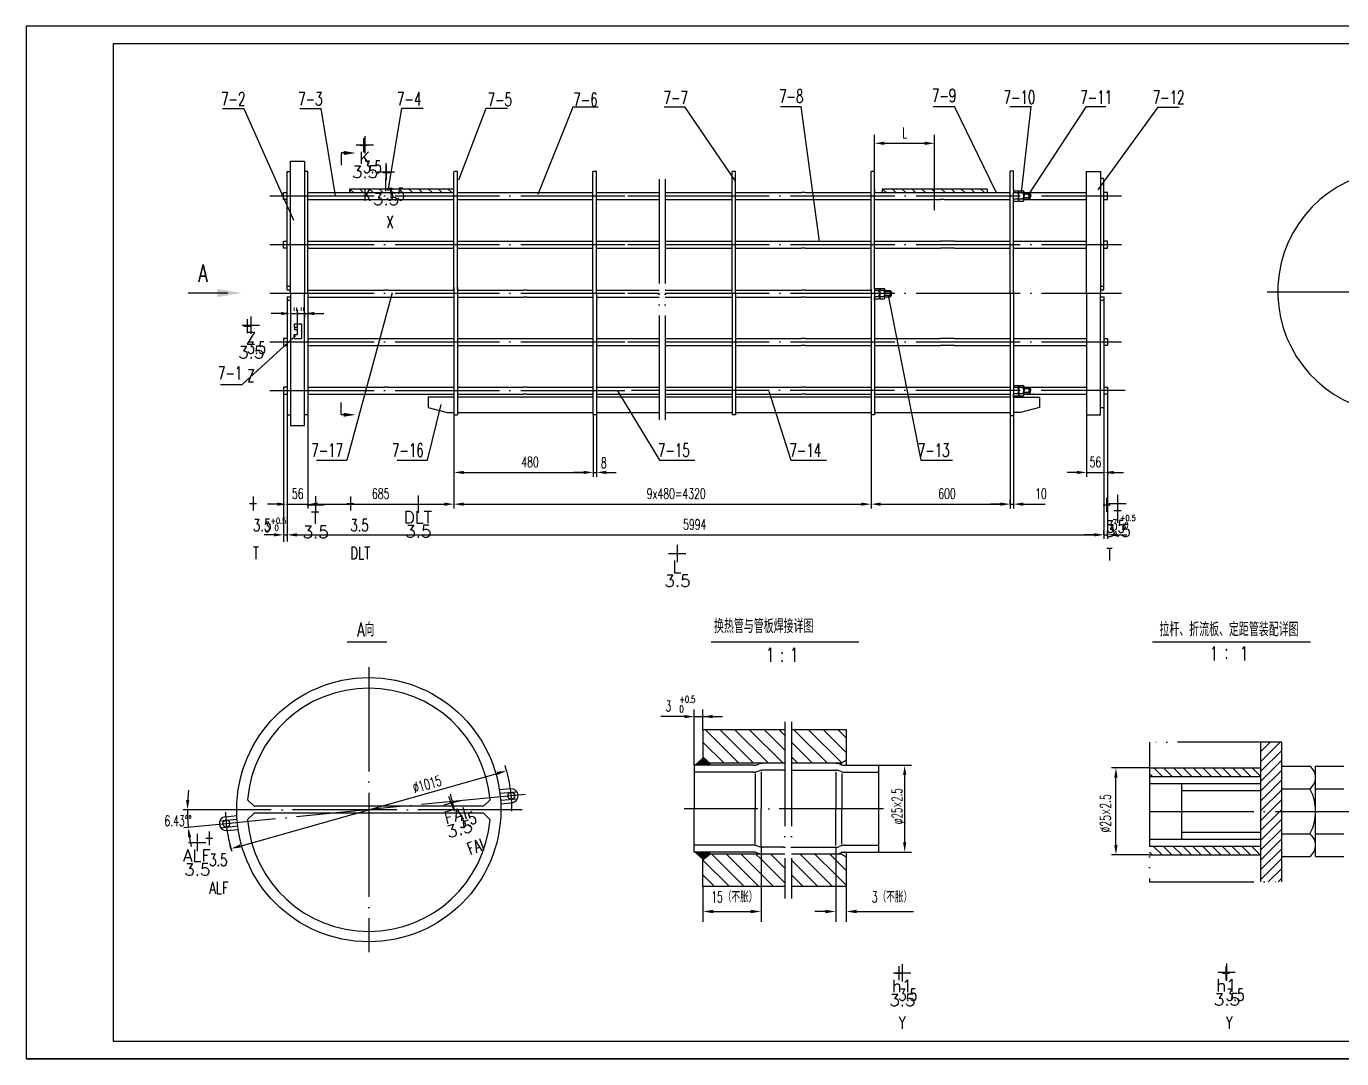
# Model space of a CAD drawing. Extents: x -242 to 1965, y 40 to 1388.
# Drawn here: x 187.4 to 565.8, y 1082.3 to 1379.3 of the extents above; entities that cross this region are included whole.
import ezdxf
from ezdxf.enums import TextEntityAlignment as Align

# ---------------------------------------------------------------- set-up
doc = ezdxf.new("R2010")
doc.units = 0
doc.header["$MEASUREMENT"] = 0
doc.linetypes.add('DASHDOT-M', pattern=[36, 30, -3, 0, -3])
doc.linetypes.add('DIVIDE-M', pattern=[39, 30, -3, 0, -3, 0, -3])
doc.layers.get('0').update_dxf_attribs({"linetype": 'CONTINUOUS'})
for name, color, linetype in [('1', 3, 'CONTINUOUS'), ('ATT', 5, 'CONTINUOUS'), ('CDR_DWG1', 4, 'CONTINUOUS'), ('CDR_DWG2', 2, 'CONTINUOUS'), ('CDR_DWG3', 1, 'DASHDOT-M'), ('CDR_DWG4', 3, 'DIVIDE-M')]:
    doc.layers.add(name, color=color, linetype=linetype)
doc.styles.add('HZ', font='romans', dxfattribs={"width": 0.7, "bigfont": 'hz'})

# ---------------------------------------------------------------- blocks, each defined once
blk = doc.blocks.new('*X90')
at = {"layer": '1', "color": 0, "linetype": 'Continuous'}
for p, q in [((-22609.36, -20752.37), (-22609.41, -20752.41)), ((-22608.94, -20752.37), (-22609.19, -20752.62)), ((-22609.1, -20752.37), (-22607.1, -20754.38)), ((-22608.51, -20752.37), (-22608.97, -20752.83)), ((-22608.09, -20752.37), (-22608.75, -20753.04)), ((-22608.68, -20752.37), (-22606.86, -20754.19)), ((-22607.67, -20752.37), (-22608.54, -20753.24)), ((-22607.24, -20752.37), (-22608.32, -20753.45)), ((-22608.25, -20752.37), (-22606.62, -20754.01)), ((-22606.82, -20752.37), (-22608.1, -20753.66)), ((-22606.39, -20752.37), (-22607.89, -20753.86)), ((-22607.83, -20752.37), (-22606.38, -20753.82)), ((-22605.97, -20752.37), (-22607.67, -20754.07)), ((-22605.55, -20752.37), (-22607.45, -20754.28)), ((-22607.4, -20752.37), (-22606.14, -20753.63)), ((-22605.25, -20752.5), (-22607.22, -20754.48)), ((-22606.98, -20752.37), (-22605.9, -20753.45)), ((-22606.56, -20752.37), (-22605.66, -20753.26)), ((-22606.13, -20752.37), (-22605.42, -20753.08)), ((-22605.71, -20752.37), (-22605.25, -20752.83)), ((-22605.25, -20752.93), (-22605.33, -20753.01)), ((-22605.28, -20752.37), (-22605.25, -20752.4))]:
    blk.add_line(p, q, dxfattribs=at)
blk = doc.blocks.new('*X89')
at = {"layer": '1', "color": 0, "linetype": 'Continuous'}
for p, q in [((-22596.93, -20726.81), (-22606.55, -20717.18)), ((-22592.68, -20726.81), (-22602.31, -20717.18)), ((-22588.44, -20726.81), (-22598.06, -20717.18)), ((-22584.2, -20726.81), (-22593.82, -20717.18)), ((-22583.73, -20723.03), (-22589.58, -20717.18)), ((-22583.73, -20718.79), (-22585.34, -20717.18)), ((-22571.47, -20726.81), (-22581.09, -20717.18)), ((-22567.34, -20726.69), (-22576.85, -20717.18)), ((-22565.99, -20723.8), (-22572.61, -20717.18)), ((-22565.99, -20719.56), (-22568.37, -20717.18)), ((-22601.17, -20726.81), (-22607.25, -20720.72)), ((-22575.71, -20726.81), (-22581.73, -20720.79)), ((-22605.99, -20726.23), (-22607.25, -20724.96)), ((-22579.96, -20726.81), (-22581.73, -20725.03)), ((-22595.42, -20762.25), (-22604.74, -20752.94)), ((-22591.18, -20762.25), (-22600.49, -20752.94)), ((-22590.53, -20758.66), (-22596.25, -20752.94)), ((-22590.53, -20754.42), (-22592.01, -20752.94)), ((-22583.73, -20756.97), (-22587.76, -20752.94)), ((-22569.97, -20762.25), (-22579.28, -20752.94)), ((-22569.05, -20758.92), (-22575.03, -20752.94)), ((-22569.05, -20754.68), (-22570.79, -20752.94)), ((-22599.66, -20762.25), (-22607.25, -20754.66)), ((-22583.73, -20761.21), (-22590.53, -20754.42)), ((-22574.21, -20762.25), (-22581.73, -20754.73)), ((-22565.99, -20757.74), (-22569.05, -20754.68)), ((-22603.91, -20762.25), (-22607.25, -20758.91)), ((-22586.94, -20762.25), (-22590.53, -20758.66)), ((-22578.45, -20762.25), (-22581.73, -20758.97)), ((-22565.99, -20761.99), (-22569.05, -20758.92))]:
    blk.add_line(p, q, dxfattribs=at)
blk = doc.blocks.new('*X88')
at = {"layer": '1', "color": 0, "linetype": 'Continuous'}
for p, q in [((-22609.1, -20727.37), (-22607.1, -20725.37)), ((-22608.68, -20727.37), (-22606.86, -20725.55)), ((-22607.67, -20727.37), (-22608.54, -20726.5)), ((-22607.24, -20727.37), (-22608.32, -20726.29)), ((-22608.25, -20727.37), (-22606.62, -20725.74)), ((-22606.82, -20727.37), (-22608.1, -20726.09)), ((-22606.39, -20727.37), (-22607.89, -20725.88)), ((-22607.83, -20727.37), (-22606.38, -20725.92)), ((-22605.97, -20727.37), (-22607.67, -20725.67)), ((-22605.55, -20727.37), (-22607.45, -20725.47)), ((-22607.4, -20727.37), (-22606.14, -20726.11)), ((-22605.25, -20727.24), (-22607.23, -20725.27)), ((-22606.98, -20727.37), (-22605.9, -20726.3)), ((-22606.56, -20727.37), (-22605.66, -20726.48)), ((-22609.36, -20727.37), (-22609.41, -20727.33)), ((-22608.94, -20727.37), (-22609.19, -20727.12)), ((-22608.52, -20727.37), (-22608.97, -20726.92)), ((-22608.09, -20727.37), (-22608.75, -20726.71)), ((-22606.13, -20727.37), (-22605.42, -20726.67)), ((-22605.71, -20727.37), (-22605.25, -20726.92)), ((-22605.25, -20726.82), (-22605.33, -20726.74)), ((-22605.28, -20727.37), (-22605.25, -20727.34))]:
    blk.add_line(p, q, dxfattribs=at)
blk = doc.blocks.new('*X28')
for p, q in [((19.08, 29), (18.08, 30)), ((21.91, 29), (20.91, 30)), ((24.74, 29), (23.74, 30)), ((27.57, 29), (26.57, 30)), ((30.4, 29), (29.4, 30)), ((33.23, 29), (32.23, 30)), ((36.05, 29), (35.05, 30)), ((38.88, 29), (37.88, 30)), ((41.71, 29), (40.71, 30)), ((44.54, 29), (43.54, 30)), ((47.37, 29), (46.37, 30))]:
    blk.add_line(p, q)
blk = doc.blocks.new('*X27')
for p, q in [((19.08, 29), (18.08, 30)), ((21.91, 29), (20.91, 30)), ((24.74, 29), (23.74, 30)), ((27.57, 29), (26.57, 30)), ((30.4, 29), (29.4, 30)), ((33.23, 29), (32.23, 30)), ((36.05, 29), (35.05, 30)), ((38.88, 29), (37.88, 30)), ((41.71, 29), (40.71, 30)), ((44.54, 29), (43.54, 30)), ((47.37, 29), (46.37, 30))]:
    blk.add_line(p, q)
blk = doc.blocks.new('LGSGC1')
for p, q in [((304.37, 202), (305.37, 202)), ((304.37, 201), (305.37, 201)), ((304.37, 199), (305.37, 199)), ((304.37, 198), (305.37, 198))]:
    blk.add_line(p, q)
blk = doc.blocks.new('BALL', base_point=(3, 2))
at = {"layer": 'ATT'}
for p, q in [((3, 4), (3, 0)), ((2, 2), (4, 2))]:
    blk.add_line(p, q, dxfattribs=at)
at = {"layer": 'ATT', "style": 'HZ', "width": 0.7}
for tag, p in [('HIGH', (3, -6)), ('NAME', (3, -14))]:
    blk.add_attdef(tag, p, '', height=3.5, dxfattribs=at)
blk = doc.blocks.new('DIMATT', base_point=(7.8, 6.84))
at = {"layer": 'ATT'}
for p, q in [((7.8, 9.34), (7.8, 4.34)), ((5.3, 6.84), (10.3, 6.84))]:
    blk.add_line(p, q, dxfattribs=at)
at = {"layer": 'ATT', "style": 'HZ'}
for tag, p in [('NAME', (7.74, 1.33)), ('HIGH', (7.88, -2.73))]:
    blk.add_attdef(tag, text='', height=3.5, dxfattribs=at).set_placement(p, align=Align.CENTER)

msp = doc.modelspace()

# ---------------------------------------------------------------- linework, layer by layer
for p, q in [((187.41, 1379.3), (187.41, 1082.3)), ((1028.41, 1379.3), (187.41, 1379.3)), ((243.89, 1355.7), (250.01, 1355.7)), ((250.01, 1355.7), (264.3, 1323.52)), ((266.06, 1355.7), (272.18, 1355.7)), ((272.18, 1355.7), (276.27, 1330.51)), ((291.48, 1332.02), (295.43, 1355.76)), ((295.43, 1355.76), (301.61, 1355.76)), ((311.85, 1335.16), (319.68, 1355.76)), ((319.68, 1355.76), (325.86, 1355.76)), ((344.62, 1356.07), (334.56, 1330.96)), ((351.93, 1356.07), (344.62, 1356.07)), ((370.88, 1356.1), (376.86, 1356.1)), ((391.45, 1334.74), (376.86, 1356.1)), ((404.36, 1356.21), (410.29, 1356.21)), ((415.6, 1317.38), (410.29, 1356.21)), ((448.3, 1356.22), (454.48, 1356.22)), ((466.41, 1331.59), (454.48, 1356.22)), ((470.34, 1356.23), (476.47, 1356.23)), ((473.7, 1331.53), (476.47, 1356.23)), ((475.6, 1330.62), (492.4, 1356.28)), ((492.4, 1356.28), (498.02, 1356.28)), ((512.95, 1356.03), (495.65, 1332.24)), ((512.95, 1356.03), (519.05, 1356.03)), ((431.44, 1337.56), (431.44, 1348.09)), ((448.68, 1326.4), (448.68, 1348.09)), ((431.44, 1345.65), (431.44, 1346.9)), ((434.24, 1345.65), (445.88, 1345.65)), ((448.68, 1345.65), (448.68, 1346.9)), ((292.67, 1302.64), (279.63, 1254.47)), ((435.36, 1301.88), (444.72, 1254.47)), ((260.64, 1296.68), (257.84, 1296.68)), ((262.64, 1296.68), (259.84, 1296.68)), ((263.44, 1296.68), (273.04, 1296.68)), ((265.44, 1292.65), (265.44, 1297.93)), ((267.44, 1297.01), (267.44, 1295.43)), ((268.24, 1296.68), (271.04, 1296.68)), ((249.55, 1276.26), (264.82, 1290.26)), ((243.3, 1276.26), (249.55, 1276.26)), ((261.44, 1274.43), (261.44, 1231.04)), ((357.51, 1274.46), (369.55, 1254.47)), ((401, 1274.32), (407.39, 1254.47)), ((498.44, 1273.43), (498.44, 1231.88)), ((302.85, 1254.47), (306.8, 1270.53)), ((310.44, 1267.82), (310.44, 1246.26)), ((350.51, 1267.82), (350.51, 1256.03)), ((351.46, 1267.82), (351.46, 1258.51)), ((430.43, 1267.82), (430.43, 1257.14)), ((497.44, 1269.43), (497.44, 1231.88)), ((262.44, 1267.43), (262.44, 1231.08)), ((268.44, 1267.64), (268.44, 1247.21)), ((470.44, 1267.33), (470.44, 1240.59)), ((471.42, 1267.33), (471.42, 1240.59)), ((492.44, 1267.43), (492.44, 1255.87)), ((351.46, 1258.51), (351.46, 1256.14)), ((430.43, 1257.14), (430.43, 1240.59)), ((270.85, 1254.47), (279.63, 1254.47)), ((294.08, 1254.47), (302.85, 1254.47)), ((350.51, 1256.03), (350.51, 1249.71)), ((351.46, 1256.14), (351.46, 1249.71)), ((369.55, 1254.47), (379.77, 1254.47)), ((407.39, 1254.47), (417.6, 1254.47)), ((444.72, 1254.47), (453.91, 1254.47)), ((492.44, 1255.87), (492.44, 1249.71)), ((497.44, 1255.87), (497.44, 1249.71)), ((310.44, 1249.71), (310.44, 1240.59)), ((313.24, 1250.96), (347.71, 1250.96)), ((347.71, 1250.96), (344.91, 1250.96)), ((350.51, 1250.96), (351.46, 1250.96)), ((350.51, 1250.96), (351.46, 1250.96)), ((354.26, 1250.96), (357.06, 1250.96)), ((489.64, 1250.96), (486.84, 1250.96)), ((492.44, 1250.96), (497.44, 1250.96)), ((500.24, 1250.96), (503.04, 1250.96)), ((268.44, 1247.86), (268.44, 1240.59)), ((310.44, 1246.91), (310.44, 1240.59)), ((259.64, 1241.84), (256.84, 1241.84)), ((262.44, 1243.31), (262.44, 1240.59)), ((262.44, 1241.84), (268.44, 1241.84)), ((271.24, 1241.84), (307.64, 1241.84)), ((271.24, 1241.84), (274.04, 1241.84)), ((313.24, 1241.84), (427.63, 1241.84)), ((433.23, 1241.84), (467.64, 1241.84)), ((467.64, 1241.84), (464.84, 1241.84)), ((470.44, 1241.84), (470.44, 1243.09)), ((470.44, 1241.84), (471.42, 1241.84)), ((474.22, 1241.84), (480.55, 1241.84)), ((261.44, 1235.66), (261.44, 1231.76)), ((262.44, 1235.66), (262.44, 1231.76)), ((497.44, 1233.01), (497.44, 1234.26)), ((498.44, 1233.01), (498.44, 1234.26)), ((258.64, 1233.01), (255.84, 1233.01)), ((261.44, 1233.01), (262.44, 1233.01)), ((265.24, 1233.01), (494.64, 1233.01)), ((265.24, 1233.01), (270.59, 1233.01)), ((494.64, 1233.01), (491.84, 1233.01)), ((497.44, 1233.01), (498.44, 1233.01)), ((497.44, 1233.01), (498.44, 1233.01)), ((501.24, 1233.01), (504.04, 1233.01)), ((376.77, 1180.72), (369.94, 1180.72)), ((379.57, 1166.71), (379.57, 1182.72)), ((379.57, 1180.72), (387.67, 1180.72)), ((382.07, 1176.9), (382.07, 1182.72)), ((542.57, 1170.65), (545.28, 1173.36)), ((542.57, 1167.82), (548.11, 1173.36)), ((542.57, 1164.99), (548.57, 1170.99)), ((325.58, 1165.14), (325.24, 1166.34)), ((379.88, 1166.71), (382.09, 1168.83)), ((432.54, 1166.71), (442.11, 1166.71)), ((510.57, 1165.96), (499.63, 1165.96)), ((514.27, 1163.46), (511.77, 1165.96)), ((517.09, 1163.46), (514.59, 1165.96)), ((519.92, 1163.46), (517.42, 1165.96)), ((522.75, 1163.46), (520.25, 1165.96)), ((525.58, 1163.46), (523.08, 1165.96)), ((528.41, 1163.46), (525.91, 1165.96)), ((531.24, 1163.46), (528.74, 1165.96)), ((534.07, 1163.46), (531.57, 1165.96)), ((536.89, 1163.46), (534.39, 1165.96)), ((539.72, 1163.46), (537.22, 1165.96)), ((542.55, 1163.46), (540.05, 1165.96)), ((542.57, 1162.16), (548.57, 1168.16)), ((248.98, 1143.49), (322.88, 1164.38)), ((440.11, 1144.51), (440.11, 1163.91)), ((500.88, 1143.76), (500.88, 1163.16)), ((511.44, 1163.46), (510.57, 1164.32)), ((542.57, 1159.33), (548.57, 1165.33)), ((542.57, 1156.5), (548.57, 1162.5)), ((542.57, 1153.68), (548.57, 1159.68)), ((545.18, 1153.46), (548.57, 1156.85)), ((244.93, 1153.93), (232.51, 1153.93)), ((542.57, 1148.02), (548.01, 1153.46)), ((542.57, 1150.85), (545.18, 1153.46)), ((542.57, 1145.19), (548.57, 1151.19)), ((548.01, 1153.46), (548.57, 1154.02)), ((241.94, 1149.62), (232.77, 1148.72)), ((542.57, 1142.36), (548.57, 1148.36)), ((246.28, 1142.73), (245.94, 1143.93)), ((398.8, 1143.61), (398.8, 1121.65)), ((420.27, 1143.15), (420.27, 1121.65)), ((514.14, 1140.96), (511.64, 1143.46)), ((516.97, 1140.96), (514.47, 1143.46)), ((519.8, 1140.96), (517.3, 1143.46)), ((522.62, 1140.96), (520.12, 1143.46)), ((525.45, 1140.96), (522.95, 1143.46)), ((528.28, 1140.96), (525.78, 1143.46)), ((531.11, 1140.96), (528.61, 1143.46)), ((533.94, 1140.96), (531.44, 1143.46)), ((536.77, 1140.96), (534.27, 1143.46)), ((539.59, 1140.96), (537.09, 1143.46)), ((542.42, 1140.96), (539.92, 1143.46)), ((542.57, 1139.53), (548.57, 1145.53)), ((432.54, 1141.71), (442.11, 1141.71)), ((510.57, 1140.96), (499.63, 1140.96)), ((511.31, 1140.96), (510.57, 1141.69)), ((542.57, 1136.7), (548.57, 1142.7)), ((542.57, 1133.88), (548.57, 1139.88)), ((544.7, 1133.17), (548.57, 1137.05)), ((382.07, 1131.84), (382.07, 1121.65)), ((423.28, 1131.84), (423.28, 1121.65)), ((547.53, 1133.17), (548.57, 1134.22)), ((385.07, 1124.65), (395.8, 1124.65)), ((417.27, 1124.65), (414.27, 1124.65)), ((426.28, 1124.65), (442.66, 1124.65)), ((187.41, 1082.3), (1028.41, 1082.3)), ((187.41, 1082.3), (1028.41, 1082.3)), ((1028.41, 1082.3), (187.41, 1082.3))]:
    msp.add_line(p, q)
msp.add_lwpolyline([(265.26, 1296.68, 0.35, 0.35, 1), (265.61, 1296.68, 0.35, 0.35, 1)], format="xyseb", close=True)
for start, end in [(173.8442, 176.9221), (180, 185.6057), (188.6836, 191.7615)]:
    msp.add_arc((285.89, 1153.93), 52.13, start, end)
for points in [[(434.24, 1346.11), (434.24, 1345.18), (431.44, 1345.65)], [(445.88, 1346.11), (445.88, 1345.18), (448.68, 1345.65)], [(260.64, 1297.14), (260.64, 1296.21), (263.44, 1296.68)], [(270.24, 1297.14), (270.24, 1296.21), (267.44, 1296.68)], [(313.24, 1251.43), (313.24, 1250.5), (310.44, 1250.96)], [(347.71, 1251.43), (347.71, 1250.5), (350.51, 1250.96)], [(347.71, 1251.43), (347.71, 1250.5), (350.51, 1250.96)], [(354.26, 1251.43), (354.26, 1250.5), (351.46, 1250.96)], [(489.64, 1251.43), (489.64, 1250.5), (492.44, 1250.96)], [(500.24, 1251.43), (500.24, 1250.5), (497.44, 1250.96)], [(259.64, 1242.3), (259.64, 1241.37), (262.44, 1241.84)], [(271.24, 1242.3), (271.24, 1241.37), (268.44, 1241.84)], [(271.24, 1242.3), (271.24, 1241.37), (268.44, 1241.84)], [(307.64, 1242.3), (307.64, 1241.37), (310.44, 1241.84)], [(313.24, 1242.3), (313.24, 1241.37), (310.44, 1241.84)], [(427.63, 1242.3), (427.63, 1241.37), (430.43, 1241.84)], [(433.23, 1242.3), (433.23, 1241.37), (430.43, 1241.84)], [(467.64, 1242.3), (467.64, 1241.37), (470.44, 1241.84)], [(467.64, 1242.3), (467.64, 1241.37), (470.44, 1241.84)], [(474.22, 1242.3), (474.22, 1241.37), (471.42, 1241.84)], [(258.64, 1233.47), (258.64, 1232.54), (261.44, 1233.01)], [(265.24, 1233.47), (265.24, 1232.54), (262.44, 1233.01)], [(265.24, 1233.47), (265.24, 1232.54), (262.44, 1233.01)], [(494.64, 1233.47), (494.64, 1232.54), (497.44, 1233.01)], [(494.64, 1233.47), (494.64, 1232.54), (497.44, 1233.01)], [(501.24, 1233.47), (501.24, 1232.54), (498.44, 1233.01)], [(376.77, 1181.19), (376.77, 1180.25), (379.57, 1180.72)], [(384.87, 1181.19), (384.87, 1180.25), (382.07, 1180.72)], [(439.64, 1163.91), (440.57, 1163.91), (440.11, 1166.71)], [(500.41, 1163.16), (501.35, 1163.16), (500.88, 1165.96)], [(322.75, 1164.83), (323.01, 1163.93), (325.58, 1165.14)], [(234.31, 1156.72), (233.37, 1156.74), (233.76, 1153.93)], [(233.9, 1146), (234.82, 1146.12), (234.01, 1148.84)], [(248.85, 1143.94), (249.1, 1143.04), (246.28, 1142.73)], [(439.64, 1144.51), (440.57, 1144.51), (440.11, 1141.71)], [(500.41, 1143.76), (501.35, 1143.76), (500.88, 1140.96)], [(385.07, 1125.15), (385.07, 1124.15), (382.07, 1124.65)], [(395.8, 1125.15), (395.8, 1124.15), (398.8, 1124.65)], [(417.27, 1125.15), (417.27, 1124.15), (420.27, 1124.65)], [(426.28, 1125.15), (426.28, 1124.15), (423.28, 1124.65)]]:
    msp.add_solid(points)
at = {"layer": 'CDR_DWG1'}
for p, q in [((212.41, 1374.3), (212.41, 1087.3)), ((1023.41, 1374.3), (212.41, 1374.3)), ((263.44, 1302.5), (263.44, 1340.5)), ((263.44, 1340.5), (267.44, 1340.5)), ((267.44, 1340.5), (267.44, 1302.5)), ((262.44, 1303.51), (262.44, 1337.5)), ((262.44, 1337.5), (263.44, 1337.5)), ((268.44, 1337.5), (267.44, 1337.5)), ((268.44, 1302.5), (268.44, 1337.5)), ((310.44, 1303.51), (310.44, 1337.5)), ((311.44, 1337.5), (310.57, 1337.5)), ((311.44, 1303.51), (311.44, 1337.5)), ((350.44, 1302.5), (350.44, 1337.5)), ((351.44, 1337.5), (350.44, 1337.5)), ((351.44, 1302.5), (351.44, 1337.5)), ((390.44, 1329.5), (390.44, 1337.5)), ((391.44, 1337.5), (390.44, 1337.5)), ((391.44, 1329.5), (391.44, 1337.5)), ((430.44, 1315.5), (430.44, 1337.5)), ((431.44, 1337.5), (430.44, 1337.5)), ((431.44, 1315.5), (431.44, 1337.5)), ((471.44, 1337.61), (470.44, 1337.61)), ((470.44, 1331.5), (470.44, 1337.61)), ((471.44, 1332.5), (471.44, 1337.61)), ((492.44, 1302.5), (492.44, 1337.5)), ((492.44, 1337.5), (496.44, 1337.5)), ((496.44, 1337.5), (496.44, 1302.5)), ((280.44, 1331.5), (280.44, 1332.51)), ((280.44, 1332.5), (280.44, 1331.5)), ((310.44, 1332.5), (280.44, 1332.5)), ((431.44, 1331.5), (431.44, 1332.51)), ((431.44, 1332.5), (431.44, 1331.5)), ((463.68, 1332.5), (433.68, 1332.5)), ((433.68, 1332.5), (433.68, 1331.5)), ((463.82, 1332.58), (463.82, 1331.56)), ((471.44, 1332.5), (471.44, 1331.5)), ((497.44, 1335.5), (496.44, 1335.5)), ((497.44, 1303.5), (497.44, 1335.5)), ((261.44, 1331.5), (262.44, 1331.5)), ((261.44, 1329.5), (261.44, 1331.5)), ((262.44, 1329.5), (261.44, 1329.5)), ((268.44, 1331.5), (310.44, 1331.5)), ((268.44, 1329.5), (290.44, 1329.5)), ((290.44, 1329.5), (291.68, 1329.5)), ((291.44, 1329.5), (310.44, 1329.5)), ((311.44, 1331.5), (330.44, 1331.5)), ((311.44, 1329.5), (330.44, 1329.5)), ((330.44, 1331.5), (331.44, 1331.5)), ((330.44, 1329.5), (331.44, 1329.5)), ((331.44, 1331.5), (350.44, 1331.5)), ((331.44, 1329.5), (350.44, 1329.5)), ((351.44, 1331.5), (360.59, 1331.5)), ((351.44, 1329.5), (360.59, 1329.5)), ((360.44, 1331.5), (369.47, 1331.5)), ((360.44, 1329.5), (369.47, 1329.5)), ((371.17, 1331.5), (371.44, 1331.5)), ((371.17, 1329.5), (371.44, 1329.5)), ((371.44, 1331.5), (390.44, 1331.5)), ((371.44, 1329.5), (390.44, 1329.5)), ((390.44, 1317.58), (390.44, 1329.53)), ((391.44, 1331.5), (391.44, 1331.5)), ((391.44, 1331.5), (410.44, 1331.5)), ((391.44, 1317.58), (391.44, 1329.53)), ((391.44, 1329.5), (391.44, 1329.5)), ((391.44, 1329.5), (410.44, 1329.5)), ((411.44, 1331.5), (410.44, 1331.5)), ((410.44, 1329.5), (411.44, 1329.5)), ((411.44, 1331.5), (430.44, 1331.5)), ((411.44, 1329.5), (430.44, 1329.5)), ((431.44, 1331.5), (470.43, 1331.5)), ((431.44, 1329.5), (450.44, 1329.5)), ((451.44, 1329.5), (450.44, 1329.5)), ((451.44, 1329.5), (470.44, 1329.5)), ((452.43, 1331.5), (453.43, 1331.5)), ((453.28, 1329.5), (454.28, 1329.5)), ((470.44, 1302.5), (470.44, 1331.5)), ((471.44, 1332), (472.63, 1332)), ((471.44, 1302.5), (471.44, 1331.5)), ((474.44, 1331.37), (471.44, 1331.37)), ((474.44, 1329.62), (471.44, 1329.62)), ((471.44, 1329), (472.63, 1329)), ((472.94, 1332), (474.18, 1332)), ((472.94, 1331.37), (472.94, 1332)), ((472.94, 1330.5), (472.94, 1331.37)), ((472.94, 1329), (472.94, 1330.5)), ((472.94, 1329), (474.18, 1329)), ((474.37, 1331.5), (492.44, 1331.5)), ((474.44, 1331.68), (474.44, 1330.5)), ((474.44, 1331.37), (475.94, 1331.37)), ((476.29, 1331.02), (474.44, 1331.02)), ((474.44, 1329.29), (474.44, 1330.5)), ((476.29, 1329.97), (474.44, 1329.97)), ((474.44, 1329.62), (475.94, 1329.62)), ((474.44, 1329.5), (492.44, 1329.5)), ((475.94, 1331.37), (475.94, 1330.5)), ((475.94, 1331.37), (476.29, 1331.02)), ((475.94, 1329.62), (475.94, 1330.5)), ((475.94, 1329.62), (476.29, 1329.97)), ((476.29, 1331.02), (476.29, 1330.5)), ((476.29, 1329.97), (476.29, 1330.5)), ((498.44, 1331.5), (497.44, 1331.5)), ((497.44, 1329.5), (498.44, 1329.5)), ((498.44, 1329.5), (498.44, 1331.5)), ((261.44, 1317.5), (262.44, 1317.5)), ((261.44, 1315.5), (261.44, 1317.5)), ((268.44, 1317.5), (291.43, 1317.5)), ((291.44, 1317.5), (310.44, 1317.5)), ((311.44, 1317.5), (331.52, 1317.5)), ((331.44, 1317.5), (350.44, 1317.5)), ((351.44, 1317.5), (360.39, 1317.5)), ((360.44, 1317.5), (369.47, 1317.5)), ((371.17, 1317.5), (371.44, 1317.5)), ((371.44, 1317.5), (390.47, 1317.5)), ((390.44, 1302.5), (390.44, 1317.53)), ((391.44, 1302.5), (391.44, 1317.53)), ((391.44, 1317.5), (410.44, 1317.5)), ((410.44, 1317.5), (411.44, 1317.5)), ((411.44, 1317.5), (430.44, 1317.5)), ((431.44, 1317.5), (431.45, 1317.5)), ((431.44, 1317.5), (450.44, 1317.5)), ((454.44, 1317.5), (450.44, 1317.5)), ((454.44, 1317.5), (470.44, 1317.5)), ((471.44, 1317.5), (492.44, 1317.5)), ((498.44, 1317.5), (497.44, 1317.5)), ((498.44, 1315.5), (498.44, 1317.5)), ((262.44, 1315.5), (261.44, 1315.5)), ((268.44, 1315.5), (291.43, 1315.5)), ((291.44, 1315.5), (310.44, 1315.5)), ((311.44, 1315.5), (331.52, 1315.5)), ((331.44, 1315.5), (350.44, 1315.5)), ((351.44, 1315.5), (360.39, 1315.5)), ((360.44, 1315.5), (369.47, 1315.5)), ((371.17, 1315.5), (371.44, 1315.5)), ((371.44, 1315.5), (390.47, 1315.5)), ((391.44, 1315.5), (410.44, 1315.5)), ((411.44, 1315.5), (410.44, 1315.5)), ((411.44, 1315.5), (430.44, 1315.5)), ((430.44, 1303.63), (430.44, 1315.54)), ((431.44, 1303.63), (431.44, 1315.54)), ((431.44, 1315.5), (431.45, 1315.5)), ((431.44, 1315.5), (450.44, 1315.5)), ((454.44, 1315.5), (450.44, 1315.5)), ((454.44, 1315.5), (470.44, 1315.5)), ((471.44, 1315.5), (492.44, 1315.5)), ((497.44, 1315.5), (498.44, 1315.5)), ((262.44, 1304.5), (263.44, 1304.5)), ((262.44, 1303.5), (263.44, 1303.5)), ((263.44, 1302.5), (263.44, 1264.5)), ((267.44, 1264.5), (267.44, 1302.5)), ((268.44, 1303.4), (290.44, 1303.4)), ((268.44, 1302.5), (268.44, 1267.5)), ((291.44, 1303.4), (290.44, 1303.4)), ((291.44, 1303.4), (310.44, 1303.4)), ((310.44, 1304.23), (310.44, 1267.5)), ((311.44, 1304.23), (311.44, 1267.5)), ((311.44, 1303.4), (330.44, 1303.4)), ((331.44, 1303.4), (330.44, 1303.4)), ((331.44, 1303.4), (350.44, 1303.4)), ((350.44, 1302.5), (350.44, 1267.5)), ((351.44, 1303.4), (360.59, 1303.4)), ((351.44, 1302.5), (351.44, 1267.5)), ((360.44, 1303.4), (369.47, 1303.4)), ((361.51, 1302.5), (369.47, 1302.5)), ((371.44, 1303.4), (371.17, 1303.4)), ((371.44, 1303.4), (390.44, 1303.4)), ((390.44, 1302.5), (390.44, 1289.57)), ((391.44, 1303.4), (410.44, 1303.4)), ((391.44, 1302.5), (391.44, 1289.57)), ((411.44, 1303.4), (410.44, 1303.4)), ((411.44, 1303.4), (430.44, 1303.4)), ((430.44, 1303.63), (430.44, 1289.57)), ((431.44, 1303.9), (432.63, 1303.9)), ((431.44, 1303.6), (431.44, 1289.57)), ((434.44, 1303.28), (431.44, 1303.28)), ((432.94, 1303.9), (434.18, 1303.9)), ((432.94, 1303.9), (432.94, 1302.4)), ((432.94, 1302.4), (432.94, 1301.52)), ((434.44, 1303.61), (434.44, 1302.4)), ((434.44, 1303.28), (435.94, 1303.28)), ((436.29, 1302.92), (434.44, 1302.92)), ((434.44, 1301.21), (434.44, 1302.4)), ((436.29, 1301.88), (434.44, 1301.88)), ((435.94, 1303.28), (435.94, 1302.4)), ((435.94, 1303.28), (436.29, 1302.92)), ((435.94, 1301.52), (435.94, 1302.4)), ((435.94, 1301.52), (436.29, 1301.88)), ((436.29, 1302.92), (436.29, 1302.4)), ((436.29, 1301.88), (436.29, 1302.4)), ((470.44, 1302.5), (470.44, 1273.5)), ((471.44, 1302.5), (471.44, 1273.5)), ((492.44, 1302.5), (492.44, 1267.5)), ((496.44, 1267.5), (496.44, 1302.5)), ((262.44, 1301.5), (263.44, 1301.5)), ((262.44, 1301.49), (262.44, 1267.5)), ((262.44, 1300.5), (263.44, 1300.5)), ((268.44, 1301.4), (310.44, 1301.4)), ((311.44, 1301.4), (330.44, 1301.4)), ((331.44, 1301.4), (330.44, 1301.4)), ((331.44, 1301.4), (350.44, 1301.4)), ((351.44, 1301.4), (360.59, 1301.4)), ((360.44, 1301.4), (369.47, 1301.4)), ((371.17, 1301.4), (390.44, 1301.4)), ((391.44, 1301.4), (410.44, 1301.4)), ((411.44, 1301.4), (410.44, 1301.4)), ((411.44, 1301.4), (430.44, 1301.4)), ((434.44, 1301.52), (431.44, 1301.52)), ((431.44, 1300.4), (431.44, 1301.4)), ((431.44, 1300.9), (432.63, 1300.9)), ((432.94, 1301.52), (432.94, 1300.9)), ((432.94, 1300.9), (434.18, 1300.9)), ((434.44, 1301.52), (435.94, 1301.52)), ((497.44, 1301.5), (497.44, 1269.5)), ((264.44, 1290.65), (265.44, 1290.65)), ((264.44, 1289.49), (264.44, 1290.65)), ((264.54, 1293.75), (266.54, 1293.75)), ((264.54, 1292.65), (264.54, 1293.75)), ((264.54, 1292.65), (264.54, 1292.12)), ((265.44, 1292.65), (264.54, 1292.65)), ((264.54, 1292.12), (265.44, 1292.12)), ((265.44, 1290.65), (265.44, 1292.65)), ((266.54, 1293.75), (266.54, 1289.5)), ((262.44, 1289.5), (261.44, 1289.5)), ((261.44, 1289.5), (261.44, 1287.5)), ((261.44, 1287.5), (262.44, 1287.5)), ((264.44, 1289.49), (266.56, 1289.49)), ((268.44, 1289.5), (291.4, 1289.5)), ((268.44, 1287.5), (291.4, 1287.5)), ((291.44, 1289.5), (310.44, 1289.5)), ((291.44, 1287.5), (310.44, 1287.5)), ((311.44, 1289.5), (331.52, 1289.5)), ((311.44, 1287.5), (331.52, 1287.5)), ((331.44, 1289.5), (350.44, 1289.5)), ((331.44, 1287.5), (350.44, 1287.5)), ((351.44, 1289.5), (360.59, 1289.5)), ((351.44, 1287.5), (360.59, 1287.5)), ((360.44, 1289.5), (369.47, 1289.5)), ((360.44, 1287.5), (369.47, 1287.5)), ((371.17, 1289.5), (390.45, 1289.5)), ((371.44, 1287.5), (371.17, 1287.5)), ((371.44, 1287.5), (390.45, 1287.5)), ((390.44, 1289.61), (390.44, 1267.5)), ((391.44, 1289.61), (391.44, 1267.5)), ((391.44, 1289.5), (410.44, 1289.5)), ((391.44, 1287.5), (410.44, 1287.5)), ((411.44, 1289.5), (410.44, 1289.5)), ((411.44, 1287.5), (410.44, 1287.5)), ((411.44, 1289.5), (430.44, 1289.5)), ((411.44, 1287.5), (430.44, 1287.5)), ((430.44, 1289.48), (430.44, 1275.52)), ((431.44, 1289.5), (450.44, 1289.5)), ((431.44, 1289.48), (431.44, 1275.52)), ((431.44, 1287.5), (450.44, 1287.5)), ((454.44, 1289.5), (450.44, 1289.5)), ((454.44, 1287.5), (450.44, 1287.5)), ((454.44, 1289.5), (470.44, 1289.5)), ((454.44, 1287.5), (470.44, 1287.5)), ((471.44, 1289.5), (492.44, 1289.5)), ((471.44, 1287.5), (492.44, 1287.5)), ((497.44, 1289.5), (498.44, 1289.5)), ((498.44, 1287.5), (497.44, 1287.5)), ((498.44, 1289.5), (498.44, 1287.5)), ((261.44, 1275.5), (261.44, 1273.5)), ((262.44, 1275.5), (261.44, 1275.5)), ((268.44, 1275.5), (290.44, 1275.5)), ((291.44, 1275.5), (290.44, 1275.5)), ((291.44, 1275.5), (310.44, 1275.5)), ((311.44, 1275.5), (330.44, 1275.5)), ((331.44, 1275.5), (330.44, 1275.5)), ((331.44, 1275.5), (350.44, 1275.5)), ((351.44, 1275.5), (360.59, 1275.5)), ((360.44, 1275.5), (369.47, 1275.5)), ((371.44, 1275.5), (371.17, 1275.5)), ((371.44, 1275.5), (390.44, 1275.5)), ((391.44, 1275.5), (410.44, 1275.5)), ((411.44, 1275.5), (410.44, 1275.5)), ((411.44, 1275.5), (430.44, 1275.5)), ((430.44, 1275.5), (430.44, 1267.5)), ((431.44, 1275.59), (431.44, 1267.5)), ((431.49, 1275.49), (470.47, 1275.49)), ((471.44, 1276), (472.63, 1276)), ((474.44, 1275.37), (471.44, 1275.37)), ((472.94, 1276), (472.94, 1274.5)), ((472.94, 1276), (474.18, 1276)), ((474.44, 1275.7), (474.44, 1274.5)), ((474.44, 1275.5), (492.44, 1275.5)), ((474.44, 1275.37), (475.94, 1275.37)), ((475.94, 1275.37), (476.29, 1275.02)), ((475.94, 1275.37), (475.94, 1274.5)), ((497.44, 1275.5), (498.44, 1275.5)), ((498.44, 1275.5), (498.44, 1273.5)), ((261.44, 1273.5), (262.44, 1273.5)), ((268.44, 1273.5), (310.44, 1273.5)), ((310.44, 1272.66), (303.05, 1272.66)), ((303.05, 1272.66), (303.05, 1269.67)), ((311.44, 1273.5), (330.44, 1273.5)), ((350.44, 1272.66), (311.44, 1272.66)), ((331.44, 1273.5), (330.44, 1273.5)), ((331.44, 1273.5), (350.44, 1273.5)), ((351.44, 1273.5), (360.59, 1273.5)), ((369.47, 1272.66), (351.44, 1272.66)), ((360.44, 1273.5), (369.47, 1273.5)), ((371.17, 1273.5), (390.44, 1273.5)), ((390.44, 1272.66), (371.17, 1272.66)), ((391.44, 1273.5), (410.44, 1273.5)), ((430.44, 1272.66), (391.44, 1272.66)), ((411.44, 1273.5), (410.44, 1273.5)), ((411.44, 1273.5), (430.44, 1273.5)), ((431.44, 1273.5), (470.51, 1273.5)), ((470.44, 1272.66), (431.44, 1272.66)), ((470.44, 1273.5), (470.44, 1267.33)), ((471.42, 1272.66), (478.86, 1272.66)), ((474.44, 1273.62), (471.44, 1273.62)), ((471.44, 1272.5), (471.44, 1273.5)), ((471.44, 1273), (472.63, 1273)), ((471.44, 1272.5), (471.44, 1269.5)), ((472.94, 1274.5), (472.94, 1273.62)), ((472.94, 1273.62), (472.94, 1273)), ((472.94, 1273), (474.18, 1273)), ((474.37, 1273.5), (492.44, 1273.5)), ((476.29, 1275.02), (474.44, 1275.02)), ((474.44, 1273.31), (474.44, 1274.5)), ((476.29, 1273.97), (474.44, 1273.97)), ((474.44, 1273.62), (475.94, 1273.62)), ((475.94, 1273.62), (475.94, 1274.5)), ((475.94, 1273.62), (476.29, 1273.97)), ((476.29, 1275.02), (476.29, 1274.5)), ((476.29, 1273.97), (476.29, 1274.5)), ((478.86, 1272.66), (478.86, 1269.67)), ((498.44, 1273.5), (497.44, 1273.5)), ((303.05, 1269.67), (308.51, 1268.18)), ((308.51, 1268.18), (310.44, 1268.18)), ((311.44, 1268.18), (350.44, 1268.18)), ((351.44, 1268.18), (369.47, 1268.18)), ((371.17, 1268.18), (390.44, 1268.18)), ((391.44, 1268.18), (430.44, 1268.18)), ((431.44, 1268.18), (470.44, 1268.18)), ((471.44, 1269.5), (471.42, 1267.33)), ((473.4, 1268.18), (471.48, 1268.18)), ((478.86, 1269.67), (473.4, 1268.18)), ((497.44, 1269.5), (496.44, 1269.5)), ((262.44, 1267.5), (263.44, 1267.5)), ((263.44, 1264.5), (267.44, 1264.5)), ((268.44, 1267.5), (267.44, 1267.5)), ((310.44, 1267.5), (311.44, 1267.5)), ((351.44, 1267.5), (350.44, 1267.5)), ((391.44, 1267.5), (390.44, 1267.5)), ((431.44, 1267.5), (430.44, 1267.5)), ((470.44, 1267.33), (471.42, 1267.33)), ((492.44, 1267.5), (496.44, 1267.5)), ((405.59, 1176.9), (382.07, 1176.9)), ((382.27, 1176.9), (382.07, 1176.71)), ((382.07, 1176.9), (382.07, 1168.83)), ((423.34, 1176.9), (407.59, 1176.9)), ((423.34, 1166.71), (423.34, 1176.9)), ((542.57, 1133.17), (542.57, 1173.36)), ((548.57, 1133.17), (548.57, 1173.36)), ((396.64, 1166.71), (379.57, 1166.71)), ((379.57, 1166.71), (379.57, 1154.21)), ((382.09, 1168.83), (384.09, 1167.28)), ((384.07, 1167.28), (384.07, 1166.71)), ((405.59, 1167.28), (384.07, 1167.28)), ((397.65, 1166.89), (398.24, 1167.1)), ((421.79, 1167.28), (407.59, 1167.28)), ((421.88, 1166.89), (421.29, 1167.1)), ((423.34, 1168.17), (421.79, 1167.28)), ((421.79, 1167.28), (421.79, 1166.92)), ((422.88, 1166.71), (432.54, 1166.71)), ((432.54, 1166.71), (432.54, 1141.71)), ((510.57, 1165.96), (542.57, 1165.96)), ((548.57, 1166.46), (556.7, 1166.46)), ((558.32, 1140.46), (558.32, 1166.46)), ((558.32, 1166.46), (566.45, 1166.46)), ((396.64, 1164.71), (379.57, 1164.71)), ((397.07, 1164.38), (397.07, 1154.21)), ((397.65, 1164.89), (398.24, 1165.1)), ((398.8, 1164.82), (398.8, 1154.21)), ((405.21, 1165.28), (399.26, 1165.28)), ((405.21, 1165.29), (405.59, 1165.29)), ((407.59, 1165.29), (420.35, 1165.28)), ((420.34, 1164.82), (420.34, 1154.21)), ((421.88, 1164.89), (421.29, 1165.1)), ((422.07, 1164.38), (422.07, 1154.21)), ((422.88, 1164.71), (432.54, 1164.71)), ((510.57, 1163.46), (542.57, 1163.46)), ((326.75, 1159.93), (323.5, 1159.64)), ((323.63, 1158.65), (328.57, 1159.08)), ((510.57, 1161.46), (542.57, 1161.46)), ((519.84, 1145.46), (519.84, 1161.46)), ((519.84, 1159.46), (542.57, 1159.46)), ((548.57, 1159.96), (556.7, 1159.96)), ((558.32, 1159.96), (566.45, 1159.96)), ((252.93, 1154.91), (251.05, 1156.79)), ((318.93, 1154.91), (252.93, 1154.91)), ((318.93, 1154.91), (320.81, 1156.79)), ((323.83, 1156.66), (328.74, 1157.09)), ((323.89, 1155.66), (327.1, 1155.94)), ((379.57, 1141.71), (379.57, 1154.22)), ((397.07, 1144.05), (397.07, 1154.21)), ((398.8, 1143.61), (398.8, 1154.21)), ((420.34, 1143.61), (420.34, 1154.21)), ((422.07, 1144.05), (422.07, 1154.21)), ((243.1, 1150.75), (248.02, 1151.26)), ((244.72, 1151.92), (247.96, 1152.26)), ((252.95, 1152.95), (251.07, 1151.07)), ((318.93, 1152.93), (252.93, 1152.93)), ((318.93, 1152.93), (320.81, 1151.05)), ((243.31, 1148.76), (248.22, 1149.27)), ((245.14, 1147.94), (248.35, 1148.28)), ((519.84, 1147.46), (542.57, 1147.46)), ((548.57, 1146.96), (556.7, 1146.96)), ((558.32, 1146.96), (566.45, 1146.96)), ((396.64, 1143.72), (379.58, 1143.72)), ((397.65, 1143.54), (398.24, 1143.33)), ((405.21, 1143.14), (399.26, 1143.15)), ((405.21, 1143.14), (405.59, 1143.14)), ((407.59, 1143.14), (420.35, 1143.15)), ((421.88, 1143.54), (421.29, 1143.32)), ((422.88, 1143.71), (432.54, 1143.71)), ((510.57, 1145.46), (542.57, 1145.46)), ((510.57, 1143.46), (542.57, 1143.46)), ((396.64, 1141.72), (379.58, 1141.72)), ((379.88, 1141.72), (382.09, 1139.6)), ((382.07, 1131.84), (382.07, 1140.17)), ((382.09, 1139.6), (384.09, 1141.15)), ((384.08, 1141.15), (384.08, 1141.72)), ((405.59, 1141.15), (384.08, 1141.15)), ((397.65, 1141.54), (398.24, 1141.33)), ((405.59, 1141.15), (405.55, 1141.15)), ((421.79, 1141.15), (407.59, 1141.15)), ((421.88, 1141.54), (421.29, 1141.32)), ((421.79, 1141.71), (431.19, 1141.71)), ((421.79, 1141.15), (421.79, 1141.51)), ((423.34, 1140.25), (421.79, 1141.15)), ((422.88, 1141.71), (432.54, 1141.71)), ((423.34, 1131.84), (423.34, 1141.71)), ((510.57, 1140.96), (542.57, 1140.96)), ((548.57, 1140.46), (556.7, 1140.46)), ((558.32, 1140.46), (566.45, 1140.46)), ((405.59, 1131.84), (382.07, 1131.84)), ((423.34, 1131.84), (407.59, 1131.84)), ((423.34, 1131.89), (423.28, 1131.84)), ((212.41, 1087.3), (1023.41, 1087.3))]:
    msp.add_line(p, q, dxfattribs=at)
for centre, radius in [((285.93, 1153.93), 38), ((326.93, 1157.93), 1), ((244.93, 1149.93), 1)]:
    msp.add_circle(centre, radius, dxfattribs=at)
for centre, radius, start, end in [((582.44, 1302.93), 35, 286.8811, 253.1189), ((472.62, 1331.68), 0.312, 270.6415, 89.3585), ((471.53, 1330.5), 1.4, 321.2635, 38.7365), ((472.62, 1329.31), 0.312, 270.6415, 89.3585), ((474.12, 1331.68), 0.312, 270.6415, 89.3585), ((473.03, 1330.5), 1.4, 321.2635, 38.7365), ((474.12, 1329.31), 0.312, 270.6415, 89.3585), ((432.62, 1303.59), 0.312, 270.6415, 89.3585), ((431.53, 1302.4), 1.4, 321.2635, 38.7365), ((434.12, 1303.59), 0.312, 270.6415, 89.3585), ((433.03, 1302.4), 1.4, 321.2635, 38.7365), ((432.62, 1301.21), 0.312, 270.6415, 89.3585), ((434.12, 1301.21), 0.312, 270.6415, 89.3585), ((472.62, 1275.68), 0.312, 270.6415, 89.3585), ((471.53, 1274.5), 1.4, 321.2635, 38.7365), ((474.12, 1275.68), 0.312, 270.6415, 89.3585), ((473.03, 1274.5), 1.4, 321.2635, 38.7365), ((472.62, 1273.31), 0.312, 270.6415, 89.3585), ((474.12, 1273.31), 0.312, 270.6415, 89.3585), ((285.93, 1153.91), 35, 4.7219, 175.2781), ((396.64, 1169.71), 3, 269.9981, 289.8204), ((399.26, 1164.28), 3, 90.0127, 109.8204), ((420.27, 1164.28), 3, 70.1796, 89.9873), ((422.9, 1169.71), 3, 250.1796, 270.0019), ((554.26, 1163.21), 4.06, 306.8699, 53.1301), ((396.64, 1167.71), 3, 269.9981, 289.8203), ((399.26, 1162.28), 3, 90.0127, 109.8203), ((420.27, 1162.28), 3, 70.1797, 89.9873), ((422.9, 1167.71), 3, 250.1797, 270.0019), ((326.93, 1157.93), 2, 275, 95), ((544.51, 1153.46), 13.81, 331.9275, 28.0725), ((244.93, 1149.93), 2, 96, 276), ((285.93, 1153.93), 35, 184.7219, 355.2781), ((554.26, 1143.71), 4.06, 306.8699, 53.1301), ((396.64, 1140.72), 3, 70.1813, 90.0035), ((399.26, 1146.15), 3, 250.1813, 269.9888), ((420.27, 1146.15), 3, 270.0127, 289.8203), ((422.9, 1140.71), 3, 89.9981, 109.8203), ((396.64, 1138.72), 3, 70.1812, 90.0035), ((399.26, 1144.15), 3, 250.1812, 269.9888), ((420.27, 1144.15), 3, 270.0127, 289.8204), ((422.9, 1138.71), 3, 89.9981, 109.8204)]:
    msp.add_arc(centre, radius, start, end, dxfattribs=at)
at = {"layer": 'CDR_DWG2'}
for p, q in [((278.68, 1342.86), (278.01, 1342.86)), ((278.01, 1342.8), (278.01, 1339.36)), ((245.37, 1302.58), (233.99, 1302.58)), ((278.01, 1267.61), (278.01, 1271.05)), ((278.68, 1267.55), (278.01, 1267.55)), ((279.75, 1202.19), (291.11, 1202.19)), ((384.48, 1202.19), (426.93, 1202.19)), ((511.37, 1202.19), (556.85, 1202.19))]:
    msp.add_line(p, q, dxfattribs=at)
for points in [[(278.68, 1342.28), (278.68, 1343.45), (282.18, 1342.86)], [(242.41, 1303.75), (242.41, 1301.42), (249.41, 1302.58)], [(278.68, 1268.13), (278.68, 1266.96), (282.18, 1267.55)]]:
    msp.add_solid(points, dxfattribs=at)
at = {"layer": 'CDR_DWG3', "linetype": 'DASHDOT-M'}
for p, q in [((257.44, 1330.5), (360.59, 1330.5)), ((360.44, 1330.5), (369.47, 1330.5)), ((371.17, 1330.5), (502.44, 1330.5)), ((257.44, 1316.5), (360.39, 1316.5)), ((360.44, 1316.5), (369.47, 1316.5)), ((371.17, 1316.5), (502.44, 1316.5)), ((257.44, 1302.5), (360.59, 1302.5)), ((360.44, 1302.5), (369.47, 1302.5)), ((371.17, 1302.5), (502.44, 1302.5)), ((544.44, 1302.93), (620.44, 1302.93)), ((257.44, 1288.5), (360.59, 1288.5)), ((360.44, 1288.5), (369.47, 1288.5)), ((371.17, 1288.5), (502.44, 1288.5)), ((257.44, 1274.5), (361.44, 1274.5)), ((361.51, 1274.59), (369.47, 1274.59)), ((371.09, 1274.59), (503.51, 1274.59)), ((285.93, 1194.93), (285.93, 1112.93)), ((330.91, 1158.35), (241.94, 1149.62)), ((434.01, 1154.21), (376.7, 1154.21)), ((330.07, 1153.93), (244.93, 1153.93)), ((510.57, 1153.46), (576.79, 1153.46))]:
    msp.add_line(p, q, dxfattribs=at)
for start, end in [(359.4594, 17.9457), (180.9941, 196.8279)]:
    msp.add_arc((285.93, 1153.93), 41.2, start, end, dxfattribs=at)
at = {"layer": 'CDR_DWG4', "linetype": 'DIVIDE-M'}
for p, q in [((369.47, 1335.29), (369.47, 1265.15)), ((371.17, 1335.29), (371.17, 1265.15)), ((405.59, 1179.24), (405.59, 1128.41)), ((407.59, 1179.24), (407.59, 1128.41)), ((548.57, 1173.36), (510.57, 1173.36)), ((510.57, 1173.36), (510.57, 1133.17)), ((510.57, 1133.17), (548.57, 1133.17))]:
    msp.add_line(p, q, dxfattribs=at)

# ---------------------------------------------------------------- block references
for name, p, values in [('DIMATT', (284.78, 1345.24), {'HIGH': '3.5', 'NAME': 'K'}), ('BALL', (284.38, 1345.1), {'NAME': 'K', 'HIGH': '3.5'}), ('DIMATT', (290.81, 1337.41), {'HIGH': '3.5', 'NAME': 'l'}), ('BALL', (290.97, 1337.24), {'NAME': 'X', 'HIGH': '3.5'}), ('DIMATT', (252.03, 1293.35), {'HIGH': '3.5', 'NAME': 'Z'}), ('BALL', (250.98, 1293.06), {'NAME': 'Z', 'HIGH': '3.5'}), ('BALL', (252.63, 1242.03), {'NAME': 'T', 'HIGH': '3.5'}), ('DIMATT', (270.59, 1241.64), {'HIGH': '3.5', 'NAME': 'T'}), ('BALL', (280.65, 1242.03), {'NAME': 'DLT', 'HIGH': '3.5'}), ('DIMATT', (300.13, 1241.83), {'HIGH': '3.5', 'NAME': 'DLT'}), ('BALL', (498.21, 1241.63), {'NAME': 'T', 'HIGH': '3.5'}), ('DIMATT', (501.36, 1242.02), {'HIGH': '3.5', 'NAME': 'T'}), ('DIMATT', (374.67, 1227.6), {'HIGH': '3.5', 'NAME': 'L'}), ('DIMATT', (236.53, 1144.54), {'HIGH': '3.5', 'NAME': 'ALF'}), ('BALL', (240.02, 1145.71), {'NAME': 'ALF', 'HIGH': '3.5'}), ('DIMATT', (439.37, 1106.98), {'HIGH': '3.5', 'NAME': 'h1'}), ('BALL', (438.43, 1106.93), {'NAME': 'Y', 'HIGH': '3.5'}), ('DIMATT', (532.73, 1107.16), {'HIGH': '3.5', 'NAME': 'h1'}), ('BALL', (532.55, 1106.93), {'NAME': 'Y', 'HIGH': '3.5'})]:
    msp.add_blockref(name, p).add_auto_attribs(values)
for name, p in [('*X27', (262.44, 1302.5)), ('*X28', (415.68, 1302.5)), ('*X89', (22989.33, 21894.09)), ('*X88', (22989.33, 21894.09)), ('*X90', (22989.33, 21894.09))]:
    msp.add_blockref(name, p)
for name, p, rotation, values in [('DIMATT', (309.97, 1155.95), 14.90678422976096, {'HIGH': '3.5', 'NAME': 'FAI'}), ('BALL', (309.58, 1155.92), 20, {'NAME': 'FAI', 'HIGH': '3.5'})]:
    msp.add_blockref(name, p, dxfattribs=dict(rotation=rotation)).add_auto_attribs(values)
at = {"layer": 'CDR_DWG1'}
msp.add_blockref('LGSGC1', (192.07, 1102.5), dxfattribs=at)

# ---------------------------------------------------------------- texts
at = {"style": 'HZ'}
for s, height, width, p in [('L', 3, 0.65, (439.41, 1347.15)), ('"', 3, 0.65, (264.11, 1295.45)), ('"', 3, 0.65, (266.11, 1295.45)), ('480', 3, 0.65, (329.82, 1252.46)), ('8', 3, 0.65, (352.71, 1252.23)), ('56', 3, 0.65, (493.31, 1252.46)), ('56', 3, 0.65, (263.81, 1243.34)), ('685', 3, 0.65, (286.84, 1243.34)), ('9x480=4320', 3, 0.65, (365.89, 1243.34)), ('600', 3, 0.65, (449.78, 1243.34)), ('10', 3, 0.65, (477.65, 1243.34)), ('+0.5', 1.7, 0.7, (257.68, 1236.19)), ('5994', 3, 0.65, (376.36, 1234.51)), ('+0.5', 1.7, 0.7, (502.08, 1236.99)), ('3', 3, 0.65, (255.89, 1233.78)), ('0', 1.7, 0.7, (258.85, 1234.15)), ('3', 3, 0.65, (499.67, 1234.39)), ('0', 1.7, 0.7, (503.26, 1234.95)), ('3', 3, 0.6, (371.36, 1182.22)), ('+0.5', 2, 0.7, (375.32, 1184.66)), ('0', 2, 0.7, (375.32, 1181.87)), ('6.43%%d%%d', 3, 0.65, (227.14, 1149.23)), ('15（不胀）', 3.2, 0.6, (384.49, 1127.24)), ('3（不胀）', 3.2, 0.6, (430.66, 1127.24))]:
    msp.add_text(s, height=height, dxfattribs=dict(at, width=width)).set_placement(p)
for s, rotation, width, p in [('%%c1015', 16, 0.65, (299.09, 1158.68)), ('φ25×2.5', 90, 0.6, (439.37, 1149.74)), ('%%c25×2.5', 90, 0.65, (499.38, 1147.37))]:
    msp.add_text(s, height=3, rotation=rotation, dxfattribs=dict(at, width=width)).set_placement(p)
at = {"layer": 'CDR_DWG1', "style": 'HZ', "width": 0.65}
for s, p in [('7-2', (246.95, 1356.52)), ('7-3', (269.12, 1356.52)), ('7-4', (297.56, 1356.52)), ('7-5', (323.61, 1356.37)), ('7-6', (348.26, 1356.37)), ('7-7', (374.22, 1356.86)), ('7-8', (407.49, 1357.29)), ('7-9', (451.44, 1357.47)), ('7-10', (473.12, 1357.01)), ('7-11', (495.2, 1357.01)), ('7-12', (516.05, 1357.01)), ('7-1', (246.02, 1277.67)), ('7-17', (273.96, 1255.45)), ('7-16', (297.18, 1255.45)), ('7-15', (373.69, 1255.45)), ('7-14', (411.52, 1255.45)), ('7-13', (448.45, 1255.45))]:
    msp.add_text(s, height=3.8, dxfattribs=at).set_placement(p, align=Align.CENTER)
at = {"layer": 'CDR_DWG2', "style": 'HZ'}
for s, height, width, p in [('A', 5, 0.7, (236.91, 1305.75)), ('A向', 4, 0.7, (282.59, 1203.79)), ('换热管与管板焊接详图', 4, 0.65, (385.25, 1204.73)), ('1 : 1', 4, 0.65, (400.24, 1196.47))]:
    msp.add_text(s, height=height, dxfattribs=dict(at, width=width)).set_placement(p)
at = {"layer": 'CDR_DWG2', "style": 'HZ', "width": 0.65}
for s, p in [('拉杆、折流板、定距管装配详图', (533.41, 1206.02)), ('1 ： 1', (533.41, 1198.85))]:
    msp.add_text(s, height=4, dxfattribs=at).set_placement(p, align=Align.MIDDLE)

doc.saveas('drawing.dxf')
